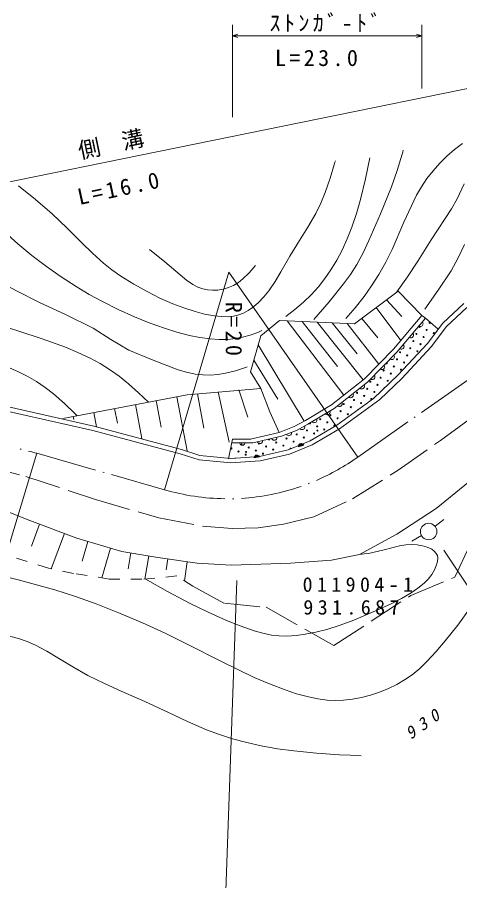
# Model space of a CAD drawing. Units: millimetres, scale not verified. Extents: x 62358 to 702358, y -11416 to 348584.
# Drawn here: x 336869 to 376741, y 231546 to 309383 of the extents above; entities that cross this region are included whole.
import ezdxf
from ezdxf.enums import TextEntityAlignment as Align

# ---------------------------------------------------------------- set-up
doc = ezdxf.new("R2010")
doc.units = ezdxf.units.MM
doc.header["$LTSCALE"] = 1000
for name, pattern in [('USER1', [7.000001, 5.508197, -0.688525, 0.114754, -0.688525]), ('USER2', [4, 3.2, -0.8]), ('USER3', [2, 1, -1])]:
    doc.linetypes.add(name, pattern=pattern)
doc.layers.add('S-SUV', color=7, linetype='Continuous', lineweight=13)
doc.styles.add('ＭＳ ゴシック', font='')
doc.styles.get('ＭＳ ゴシック').set_extended_font_data('MS Gothic')

msp = doc.modelspace()

# ---------------------------------------------------------------- linework, layer by layer
at = {"layer": 'S-SUV'}
for p, q in [((330471, 293386), (472710, 322373)), ((356253, 300372), (356253, 308709)), ((373335, 308709), (373335, 302968)), ((356253, 307709), (356753, 307852)), ((356753, 307566), (356253, 307709)), ((356253, 307709), (373335, 307709)), ((372835, 307853), (373335, 307709)), ((373335, 307709), (372835, 307567)), ((371602, 297218), (371657, 297410)), ((375585, 296857), (376279, 297452)), ((376279, 297452), (377003, 297995)), ((368257, 294821), (368650, 296700)), ((371100, 295558), (371550, 297036)), ((371550, 297036), (371602, 297218)), ((374934, 296219), (375585, 296857)), ((365065, 294876), (365465, 296202)), ((365465, 296202), (365501, 296327)), ((365501, 296327), (365537, 296453)), ((374335, 295548), (374934, 296219)), ((370596, 294109), (371100, 295558)), ((373783, 294840), (374335, 295548)), ((364612, 293585), (365065, 294876)), ((367806, 292958), (368257, 294821)), ((373289, 294108), (373783, 294840)), ((376503, 293023), (377129, 294378)), ((336991, 294192), (338519, 292952)), ((364218, 292629), (364612, 293585)), ((369609, 291676), (370596, 294109)), ((372846, 293344), (373289, 294108)), ((338519, 292952), (340009, 291666)), ((367442, 291691), (367806, 292958)), ((371719, 290903), (372846, 293344)), ((375999, 292113), (376503, 293023)), ((363772, 291707), (364218, 292629)), ((375442, 291234), (375999, 292113)), ((334242, 291343), (336911, 288962)), ((340009, 291666), (341361, 290384)), ((363067, 290469), (363772, 291707)), ((367023, 290450), (367442, 291691)), ((368564, 289261), (369609, 291676)), ((374173, 289327), (375442, 291234)), ((341361, 290384), (342681, 289048)), ((362312, 289264), (363067, 290469)), ((366611, 289409), (367023, 290450)), ((370651, 288446), (371719, 290903)), ((336911, 288962), (338185, 287917)), ((342681, 289048), (343637, 288107)), ((361433, 287855), (362312, 289264)), ((366149, 288402), (366611, 289409)), ((368041, 288161), (368564, 289261)), ((372960, 287397), (374173, 289327)), ((376598, 287698), (377176, 288895)), ((343637, 288107), (344629, 287215)), ((348780, 288447), (350159, 287345)), ((365666, 287495), (366149, 288402)), ((367465, 287090), (368041, 288161)), ((370073, 287301), (370651, 288446)), ((338185, 287917), (339504, 286911)), ((350159, 287345), (351545, 286158)), ((360617, 286433), (361433, 287855)), ((365136, 286625), (365666, 287495)), ((369446, 286193), (370073, 287301)), ((372043, 285992), (372960, 287397)), ((375969, 286532), (376598, 287698)), ((339504, 286911), (340820, 285984)), ((344629, 287215), (345399, 286605)), ((345399, 286605), (346204, 286045)), ((357770, 286359), (358320, 286981)), ((358320, 286981), (358333, 286996)), ((358333, 286996), (358346, 287012)), ((364590, 285836), (365136, 286625)), ((366893, 286196), (367465, 287090)), ((374809, 284779), (375969, 286532)), ((340820, 285984), (342178, 285100)), ((346204, 286045), (347368, 285330)), ((350140, 266797), (355936, 286396)), ((351545, 286158), (352110, 285697)), ((352110, 285697), (352700, 285293)), ((367550, 269737), (355936, 286396)), ((356790, 285480), (357190, 285792)), ((357190, 285792), (357770, 286359)), ((360102, 285570), (360617, 286433)), ((364001, 285091), (364590, 285836)), ((366276, 285342), (366893, 286196)), ((368804, 285177), (369446, 286193)), ((371079, 284627), (372043, 285992)), ((335052, 285635), (336914, 284649)), ((342178, 285100), (343344, 284398)), ((347368, 285330), (348582, 284656)), ((352700, 285293), (353128, 285067)), ((353128, 285067), (353579, 284898)), ((353579, 284898), (354006, 284804)), ((355429, 284875), (355904, 285018)), ((355904, 285018), (356352, 285215)), ((356352, 285215), (356790, 285480)), ((359533, 284734), (360102, 285570)), ((363346, 284369), (364001, 285091)), ((364969, 283722), (366276, 285342)), ((368119, 284205), (368804, 285177)), ((336914, 284649), (338805, 283715)), ((343344, 284398), (344536, 283750)), ((348582, 284656), (349729, 284075)), ((354006, 284804), (354459, 284768)), ((354459, 284768), (354940, 284791)), ((354940, 284791), (355429, 284875)), ((358607, 283675), (359095, 284187)), ((359095, 284187), (359533, 284734)), ((362653, 283695), (363346, 284369)), ((367261, 281747), (371189, 284685)), ((367322, 283193), (368119, 284205)), ((371189, 284685), (373335, 282501)), ((373598, 283059), (374809, 284779)), ((338805, 283715), (341271, 282566)), ((344536, 283750), (345969, 283045)), ((349729, 284075), (350895, 283552)), ((350895, 283552), (351871, 283176)), ((358160, 283286), (358607, 283675)), ((361885, 283033), (362653, 283695)), ((363606, 282130), (364969, 283722)), ((370147, 283906), (371523, 282399)), ((375204, 281823), (377097, 283576)), ((341271, 282566), (343708, 281363)), ((345969, 283045), (347430, 282392)), ((351871, 283176), (352889, 282848)), ((352889, 282848), (353744, 282627)), ((353744, 282627), (354629, 282460)), ((356348, 282441), (356824, 282552)), ((356824, 282552), (357263, 282723)), ((357263, 282723), (357691, 282955)), ((357691, 282955), (358160, 283286)), ((361079, 282417), (361885, 283033)), ((366484, 282227), (367322, 283193)), ((369225, 283216), (371445, 280248)), ((377376, 283221), (375540, 281521)), ((347430, 282392), (348769, 281844)), ((348769, 281844), (350123, 281354)), ((354629, 282460), (355252, 282395)), ((355252, 282395), (355866, 282390)), ((355866, 282390), (356348, 282441)), ((358811, 280655), (360502, 282060)), ((360502, 282060), (363948, 281889)), ((361178, 282029), (366304, 275323)), ((362530, 281966), (365714, 277908)), ((363882, 281904), (368049, 276704)), ((363948, 281889), (367261, 281747)), ((365233, 281841), (367511, 279046)), ((366585, 281779), (369448, 278100)), ((367916, 282237), (369367, 280483)), ((370784, 279459), (373335, 282501)), ((371081, 279190), (373642, 282244)), ((373642, 282244), (371081, 279190)), ((373642, 282244), (373335, 282501)), ((373376, 281926), (373407, 281874)), ((373407, 281874), (373425, 281820)), ((373425, 281820), (373436, 281748)), ((374790, 281264), (373642, 282244)), ((373834, 279974), (375204, 281823)), ((334963, 281757), (337009, 281079)), ((337009, 281079), (339115, 280388)), ((343708, 281363), (345299, 280346)), ((350123, 281354), (351248, 281001)), ((351248, 281001), (352391, 280706)), ((358551, 280977), (358727, 281052)), ((358727, 281052), (358910, 281135)), ((373110, 281521), (373054, 281543)), ((373167, 281512), (373110, 281521)), ((373240, 281514), (373167, 281512)), ((373299, 281537), (373240, 281514)), ((373350, 281571), (373299, 281537)), ((373400, 281630), (373350, 281571)), ((373424, 281687), (373400, 281630)), ((373436, 281748), (373424, 281687)), ((375540, 281521), (374181, 279686)), ((339115, 280388), (341204, 279638)), ((345299, 280346), (346926, 279379)), ((352391, 280706), (353318, 280521)), ((353318, 280521), (354256, 280395)), ((354256, 280395), (355057, 280342)), ((355057, 280342), (355858, 280350)), ((355858, 280350), (356523, 280411)), ((356523, 280411), (357178, 280531)), ((357178, 280531), (357867, 280723)), ((357867, 280723), (358551, 280977)), ((357891, 277428), (358811, 280655)), ((372257, 280503), (372201, 280526)), ((372313, 280495), (372257, 280503)), ((372387, 280497), (372313, 280495)), ((372445, 280519), (372387, 280497)), ((372496, 280553), (372445, 280519)), ((372546, 280613), (372496, 280553)), ((372522, 280909), (372553, 280856)), ((372570, 280669), (372546, 280613)), ((372553, 280856), (372571, 280802)), ((372583, 280730), (372570, 280669)), ((372571, 280802), (372583, 280730)), ((341204, 279638), (342336, 279172)), ((358581, 279848), (362731, 272977)), ((368169, 276798), (370784, 279459)), ((371208, 277146), (373834, 279974)), ((371403, 279485), (371347, 279508)), ((371460, 279477), (371403, 279485)), ((371533, 279479), (371460, 279477)), ((374181, 279686), (371529, 276830)), ((371591, 279502), (371533, 279479)), ((371642, 279535), (371591, 279502)), ((371692, 279595), (371642, 279535)), ((371668, 279891), (371699, 279838)), ((371717, 279651), (371692, 279595)), ((371699, 279838), (371717, 279784)), ((371717, 279784), (371729, 279712)), ((371729, 279712), (371717, 279651)), ((342336, 279172), (343446, 278649)), ((346926, 279379), (349129, 278461)), ((368436, 276500), (371081, 279190)), ((371081, 279190), (368436, 276500)), ((370815, 278920), (370842, 278866)), ((370845, 278677), (370816, 278623)), ((370842, 278866), (370856, 278810)), ((370862, 278738), (370845, 278677)), ((370856, 278810), (370862, 278738)), ((319893, 277900), (343764, 272528)), ((343446, 278649), (344329, 278172)), ((344329, 278172), (345179, 277644)), ((349129, 278461), (351367, 277594)), ((358186, 278463), (360355, 274943)), ((369934, 278023), (369961, 277969)), ((369961, 277969), (369974, 277913)), ((369974, 277913), (369980, 277841)), ((370519, 278537), (370465, 278564)), ((370575, 278524), (370519, 278537)), ((370648, 278520), (370575, 278524)), ((370708, 278538), (370648, 278520)), ((370762, 278568), (370708, 278538)), ((370816, 278623), (370762, 278568)), ((343668, 272139), (319806, 277510)), ((336019, 277829), (336921, 277445)), ((336921, 277445), (337772, 277017)), ((345179, 277644), (346041, 277026)), ((351367, 277594), (352124, 277380)), ((352124, 277380), (352903, 277224)), ((352903, 277224), (353581, 277146)), ((353581, 277146), (354260, 277129)), ((354260, 277129), (354942, 277182)), ((354942, 277182), (355630, 277297)), ((355630, 277297), (356546, 277526)), ((356546, 277526), (357446, 277813)), ((357446, 277813), (357511, 277836)), ((357511, 277836), (357586, 277862)), ((358821, 275907), (357891, 277428)), ((368974, 275012), (371208, 277146)), ((369052, 277127), (369079, 277072)), ((369637, 277640), (369583, 277667)), ((369693, 277627), (369637, 277640)), ((369767, 277623), (369693, 277627)), ((369827, 277642), (369767, 277623)), ((369880, 277671), (369827, 277642)), ((369935, 277726), (369880, 277671)), ((369963, 277781), (369935, 277726)), ((369980, 277841), (369963, 277781)), ((337772, 277017), (338593, 276537)), ((338593, 276537), (339379, 276006)), ((346041, 277026), (346879, 276351)), ((346879, 276351), (347803, 275537)), ((365200, 274450), (368169, 276798)), ((365428, 274120), (368436, 276500)), ((368436, 276500), (365428, 274120)), ((368756, 276743), (368702, 276770)), ((368812, 276730), (368756, 276743)), ((368885, 276727), (368812, 276730)), ((368945, 276745), (368885, 276727)), ((368999, 276774), (368945, 276745)), ((369053, 276830), (368999, 276774)), ((369082, 276884), (369053, 276830)), ((369079, 277072), (369093, 277017)), ((369099, 276944), (369082, 276884)), ((369093, 277017), (369099, 276944)), ((371529, 276830), (369537, 274927)), ((339379, 276006), (340129, 275427)), ((352190, 275361), (358821, 275907)), ((354980, 275626), (355967, 271067)), ((356841, 275803), (357654, 273345)), ((359635, 273821), (358821, 275907)), ((367789, 275915), (367739, 275948)), ((367843, 275895), (367789, 275915)), ((367915, 275882), (367843, 275895)), ((367977, 275893), (367915, 275882)), ((368034, 275916), (367977, 275893)), ((368095, 275964), (368034, 275916)), ((368130, 276014), (368095, 275964)), ((368155, 276072), (368130, 276014)), ((368131, 276258), (368151, 276201)), ((368151, 276201), (368158, 276144)), ((368158, 276144), (368155, 276072)), ((340129, 275427), (341122, 274562)), ((340966, 273209), (352190, 275361)), ((347803, 275537), (348708, 274693)), ((349384, 274823), (349840, 272445)), ((351254, 275182), (352190, 270303)), ((353120, 275450), (353689, 272333)), ((365680, 272611), (368974, 275012)), ((369537, 274927), (365899, 272275)), ((366786, 275122), (366736, 275155)), ((366840, 275102), (366786, 275122)), ((366913, 275089), (366840, 275102)), ((366974, 275100), (366913, 275089)), ((367031, 275122), (366974, 275100)), ((367092, 275170), (367031, 275122)), ((367127, 275221), (367092, 275170)), ((367152, 275278), (367127, 275221)), ((367128, 275465), (367148, 275408)), ((367148, 275408), (367155, 275351)), ((367155, 275351), (367152, 275278)), ((341122, 274562), (342085, 273642)), ((345642, 274105), (345891, 272808)), ((347513, 274464), (348097, 271417)), ((362853, 273043), (365200, 274450)), ((363059, 272700), (365428, 274120)), ((365428, 274120), (363059, 272700)), ((365784, 274328), (365733, 274362)), ((365837, 274309), (365784, 274328)), ((365910, 274296), (365837, 274309)), ((365971, 274306), (365910, 274296)), ((366028, 274329), (365971, 274306)), ((366089, 274377), (366028, 274329)), ((366124, 274427), (366089, 274377)), ((366149, 274485), (366124, 274427)), ((366125, 274672), (366145, 274614)), ((366145, 274614), (366152, 274558)), ((366152, 274558), (366149, 274485)), ((341901, 273388), (341951, 273128)), ((342085, 273642), (342178, 273550)), ((342178, 273550), (342271, 273459)), ((343772, 273747), (344020, 272449)), ((360469, 271953), (359635, 273821)), ((364667, 273597), (364621, 273637)), ((364718, 273571), (364667, 273597)), ((364788, 273549), (364718, 273571)), ((364850, 273551), (364788, 273549)), ((364910, 273566), (364850, 273551)), ((364976, 273606), (364910, 273566)), ((365018, 273651), (364976, 273606)), ((365049, 273705), (365018, 273651)), ((365062, 273777), (365049, 273705)), ((365050, 273894), (365062, 273834)), ((365062, 273834), (365062, 273777)), ((343764, 272528), (351667, 270416)), ((360469, 271953), (361827, 272490)), ((362853, 273043), (361827, 272490)), ((363059, 272700), (362033, 272147)), ((362766, 272542), (362776, 272482)), ((362776, 272482), (362772, 272425)), ((363273, 271207), (365680, 272611)), ((363482, 272887), (363437, 272927)), ((363533, 272860), (363482, 272887)), ((363603, 272838), (363533, 272860)), ((363666, 272841), (363603, 272838)), ((363725, 272856), (363666, 272841)), ((363792, 272896), (363725, 272856)), ((363833, 272941), (363792, 272896)), ((363865, 272995), (363833, 272941)), ((363865, 273184), (363878, 273124)), ((363877, 273067), (363865, 272995)), ((363878, 273124), (363877, 273067)), ((351555, 270032), (343668, 272139)), ((360469, 271953), (357895, 271353)), ((360675, 271610), (362033, 272147)), ((361160, 271740), (361121, 271787)), ((361206, 271706), (361160, 271740)), ((361271, 271673), (361206, 271706)), ((361334, 271665), (361271, 271673)), ((361395, 271670), (361334, 271665)), ((361467, 271699), (361395, 271670)), ((361515, 271737), (361467, 271699)), ((361555, 271785), (361515, 271737)), ((361579, 271854), (361555, 271785)), ((361589, 271910), (361579, 271854)), ((361586, 271971), (361589, 271910)), ((362370, 272263), (362326, 272305)), ((362419, 272235), (362370, 272263)), ((362488, 272209), (362419, 272235)), ((362551, 272209), (362488, 272209)), ((362611, 272221), (362551, 272209)), ((362679, 272258), (362611, 272221)), ((362722, 272302), (362679, 272258)), ((362757, 272354), (362722, 272302)), ((362772, 272425), (362757, 272354)), ((365899, 272275), (363452, 270848)), ((355906, 269585), (356253, 271353)), ((356186, 271010), (358101, 271010)), ((356253, 271353), (357895, 271353)), ((356912, 270953), (356893, 271010)), ((356942, 270904), (356912, 270953)), ((356991, 270849), (356942, 270904)), ((357343, 270904), (357296, 270849)), ((357373, 270953), (357343, 270904)), ((357393, 271010), (357373, 270953)), ((360675, 271610), (358101, 271010)), ((358532, 271052), (358501, 271104)), ((358573, 271011), (358532, 271052)), ((358632, 270969), (358573, 271011)), ((358693, 270952), (358632, 270969)), ((358754, 270948), (358693, 270952)), ((358830, 270966), (358754, 270948)), ((358883, 270996), (358830, 270966)), ((358930, 271038), (358883, 270996)), ((358963, 271102), (358930, 271038)), ((358981, 271157), (358963, 271102)), ((358988, 271217), (358981, 271157)), ((359819, 271352), (359788, 271404)), ((359860, 271311), (359819, 271352)), ((359919, 271269), (359860, 271311)), ((359980, 271252), (359919, 271269)), ((360041, 271248), (359980, 271252)), ((360117, 271266), (360041, 271248)), ((360170, 271296), (360117, 271266)), ((360217, 271338), (360170, 271296)), ((360250, 271402), (360217, 271338)), ((360268, 271457), (360250, 271402)), ((360275, 271517), (360268, 271457)), ((361290, 270380), (363273, 271207)), ((362218, 270762), (362610, 270887)), ((362579, 270910), (362232, 270800)), ((362249, 270843), (362292, 270888)), ((362252, 270838), (362540, 270930)), ((362292, 270888), (362342, 270924)), ((362474, 270942), (362297, 270886)), ((362342, 270924), (362416, 270947)), ((362416, 270947), (362478, 270947)), ((362478, 270947), (362540, 270935)), ((362540, 270935), (362603, 270898)), ((362603, 270898), (362646, 270860)), ((351667, 270416), (353335, 269882)), ((357046, 270819), (356991, 270849)), ((357104, 270802), (357046, 270819)), ((357182, 270802), (357104, 270802)), ((357241, 270819), (357182, 270802)), ((357296, 270849), (357241, 270819)), ((358703, 269783), (361290, 270380)), ((363452, 270848), (361412, 269998)), ((362681, 270811), (362205, 270660)), ((362205, 270660), (362206, 270720)), ((362206, 270720), (362219, 270776)), ((362207, 270693), (362660, 270837)), ((362639, 270863), (362210, 270727)), ((362219, 270776), (362249, 270843)), ((362646, 270860), (362681, 270811)), ((338620, 270077), (330507, 243230)), ((353254, 269488), (351555, 270032)), ((356109, 269216), (353254, 269488)), ((353335, 269882), (356116, 269617)), ((358761, 269386), (356109, 269216)), ((356116, 269617), (358703, 269783)), ((358701, 269751), (358209, 269662)), ((358209, 269662), (358218, 269722)), ((358216, 269695), (358683, 269780)), ((358218, 269722), (358238, 269775)), ((358665, 269808), (358222, 269728)), ((358235, 269762), (358640, 269836)), ((358238, 269775), (358276, 269838)), ((358612, 269862), (358254, 269797)), ((358276, 269838), (358325, 269877)), ((358278, 269833), (358576, 269887)), ((358325, 269877), (358379, 269906)), ((358512, 269908), (358329, 269874)), ((358379, 269906), (358455, 269920)), ((358455, 269920), (358517, 269912)), ((358517, 269912), (358576, 269893)), ((358576, 269893), (358634, 269847)), ((358634, 269847), (358672, 269805)), ((358672, 269805), (358701, 269751)), ((361412, 269998), (358761, 269386)), ((326433, 268642), (337772, 264106)), ((374627, 265095), (378910, 268605)), ((371067, 262789), (374627, 265095)), ((337772, 264106), (342222, 262437)), ((374527, 263494), (375305, 264121)), ((338885, 263689), (338137, 261694)), ((341110, 262854), (339912, 259661)), ((342222, 262437), (346294, 261239)), ((367709, 260968), (371067, 262789)), ((373288, 262657), (372415, 262170)), ((343240, 262138), (342718, 260365)), ((345276, 261539), (344484, 258847)), ((371299, 261728), (369926, 261365)), ((371872, 261826), (371299, 261728)), ((372440, 261863), (371872, 261826)), ((372918, 261834), (372440, 261863)), ((373395, 261745), (372918, 261834)), ((373817, 261611), (373395, 261745)), ((374218, 261421), (373817, 261611)), ((346294, 261239), (349546, 260683)), ((347107, 261100), (346863, 259677)), ((348733, 260822), (348377, 258743)), ((365200, 260442), (367709, 260968)), ((368124, 261009), (367709, 260968)), ((368529, 261058), (368124, 261009)), ((369926, 261365), (368529, 261058)), ((374451, 261253), (374218, 261421)), ((374629, 261052), (374451, 261253)), ((374725, 260852), (374629, 261052)), ((374761, 260639), (374725, 260852)), ((375299, 261348), (392164, 236051)), ((349546, 260683), (353068, 260168)), ((350426, 260554), (350283, 259573)), ((352187, 260297), (351937, 258586)), ((353068, 260168), (356138, 259997)), ((356138, 259997), (361478, 260159)), ((361478, 260159), (365200, 260442)), ((374459, 259560), (374653, 260009)), ((374653, 260009), (374739, 260329)), ((374739, 260329), (374761, 260639)), ((333870, 259452), (337072, 258646)), ((374218, 259155), (374459, 259560)), ((337072, 258646), (340250, 257783)), ((348380, 258763), (350398, 257629)), ((356644, 258609), (355626, 229690)), ((373528, 258371), (373890, 258735)), ((373890, 258735), (374218, 259155)), ((340250, 257783), (342122, 257171)), ((372371, 257503), (372974, 257917)), ((372974, 257917), (373528, 258371)), ((342122, 257171), (343985, 256499)), ((350398, 257629), (352452, 256544)), ((370576, 256515), (371485, 256981)), ((371485, 256981), (372371, 257503)), ((343985, 256499), (346070, 255679)), ((352452, 256544), (354067, 255757)), ((368889, 255750), (370576, 256515)), ((346070, 255679), (348141, 254801)), ((354067, 255757), (355722, 255018)), ((367186, 255045), (368889, 255750)), ((376565, 254598), (377636, 256044)), ((348141, 254801), (350202, 253851)), ((355722, 255018), (356952, 254516)), ((364751, 254197), (365975, 254591)), ((365975, 254591), (367186, 255045)), ((375436, 253178), (376565, 254598)), ((350202, 253851), (352236, 252847)), ((356952, 254516), (358213, 254066)), ((358213, 254066), (358984, 253849)), ((358984, 253849), (359774, 253690)), ((361987, 253648), (362815, 253758)), ((362815, 253758), (363787, 253947)), ((363787, 253947), (364751, 254197)), ((335836, 253694), (336981, 253378)), ((336981, 253378), (337758, 253108)), ((337758, 253108), (338514, 252780)), ((359774, 253690), (360464, 253614)), ((360464, 253614), (361159, 253599)), ((361159, 253599), (361987, 253648)), ((374627, 252217), (375436, 253178)), ((338514, 252780), (339527, 252246)), ((339527, 252246), (340525, 251651)), ((352236, 252847), (355210, 251334)), ((373782, 251308), (374627, 252217)), ((340525, 251651), (341865, 250822)), ((341865, 250822), (343241, 250042)), ((355210, 251334), (358215, 249873)), ((372441, 250115), (373132, 250689)), ((373132, 250689), (373782, 251308)), ((343241, 250042), (344719, 249312)), ((358215, 249873), (359592, 249284)), ((371776, 249653), (372441, 250115)), ((344719, 249312), (346231, 248633)), ((359592, 249284), (360996, 248749)), ((370314, 248862), (371078, 249242)), ((371078, 249242), (371776, 249653)), ((346231, 248633), (348378, 247700)), ((360996, 248749), (362046, 248400)), ((362046, 248400), (363110, 248109)), ((368708, 248263), (369522, 248535)), ((369522, 248535), (370314, 248862)), ((348378, 247700), (350509, 246707)), ((363110, 248109), (363943, 247938)), ((363943, 247938), (364787, 247826)), ((364787, 247826), (365526, 247791)), ((365526, 247791), (366276, 247815)), ((366276, 247815), (367084, 247903)), ((367084, 247903), (367886, 248051)), ((367886, 248051), (368708, 248263)), ((350509, 246707), (352207, 245903)), ((352207, 245903), (353936, 245151)), ((353936, 245151), (355085, 244719)), ((355085, 244719), (356265, 244340)), ((356265, 244340), (357541, 243996)), ((357541, 243996), (358841, 243707)), ((358841, 243707), (360318, 243448)), ((360318, 243448), (361802, 243248)), ((361802, 243248), (363840, 243050)), ((363840, 243050), (365896, 242910)), ((365896, 242910), (366876, 242856)), ((366876, 242856), (367866, 242805))]:
    msp.add_line(p, q, dxfattribs=at)
at = {"layer": 'S-SUV', "linetype": 'USER1'}
for p, q in [((367550, 269737), (379286, 277966)), ((338620, 270077), (350140, 266797))]:
    msp.add_line(p, q, dxfattribs=at)
at = {"layer": 'S-SUV', "linetype": 'USER2'}
for p, q in [((375003, 271234), (380146, 274979)), ((371202, 268551), (375003, 271234)), ((333972, 268948), (337644, 267982)), ((367066, 265980), (371202, 268551)), ((337644, 267982), (343911, 265921)), ((343911, 265921), (349635, 264247)), ((363600, 264359), (367066, 265980)), ((376286, 258905), (379604, 266026)), ((349635, 264247), (353548, 263520)), ((360870, 263688), (363600, 264359)), ((353548, 263520), (356231, 263297)), ((356231, 263297), (358578, 263353)), ((358578, 263353), (360870, 263688)), ((372321, 257246), (376286, 258905)), ((352686, 258105), (355531, 256558)), ((365403, 252755), (372321, 257246)), ((355531, 256558), (359293, 256194)), ((359293, 256194), (365403, 252755))]:
    msp.add_line(p, q, dxfattribs=at)
at = {"layer": 'S-SUV', "linetype": 'USER3'}
for p, q in [((339669, 259710), (336740, 260652)), ((341936, 259251), (339669, 259710)), ((345146, 258742), (341936, 259251)), ((348101, 258716), (345146, 258742)), ((351259, 259022), (348101, 258716)), ((352686, 258105), (351259, 259022))]:
    msp.add_line(p, q, dxfattribs=at)
at = {"layer": 'S-SUV'}
for centre, radius in [((373118, 281476), 49.8), ((373761, 281198), 49.8), ((372562, 280192), 49.8), ((372840, 280834), 49.8), ((373482, 280556), 49.8), ((374403, 280920), 49.8), ((372283, 279549), 49.8), ((373204, 279913), 49.8), ((371363, 279185), 49.8), ((372005, 278907), 49.8), ((372926, 279271), 49.8), ((370164, 278179), 49.8), ((370806, 277901), 49.8), ((371084, 278543), 49.8), ((371727, 278265), 49.8), ((369886, 277537), 49.8), ((370528, 277258), 49.8), ((371448, 277622), 49.8), ((368687, 276531), 49.8), ((369607, 276894), 49.8), ((370250, 276616), 49.8), ((367488, 275524), 49.8), ((368408, 275888), 49.8), ((369051, 275610), 49.8), ((369329, 276252), 49.8), ((367209, 274882), 49.8), ((368130, 275246), 49.8), ((368772, 274968), 49.8), ((366289, 274518), 49.8), ((366931, 274240), 49.8), ((367852, 274604), 49.8), ((365090, 273512), 49.8), ((365732, 273233), 49.8), ((366010, 273876), 49.8), ((366653, 273597), 49.8), ((363891, 272505), 49.8), ((364169, 273148), 49.8), ((364812, 272869), 49.8), ((365454, 272591), 49.8), ((362050, 271778), 49.8), ((362970, 272141), 49.8), ((363613, 271863), 49.8), ((363917, 272126), 49.8), ((364533, 272227), 49.8), ((357083, 270878), 49.8), ((358646, 270964), 49.8), ((360208, 271050), 49.8), ((361129, 271414), 49.8), ((361771, 271135), 49.8), ((362692, 271499), 49.8), ((356162, 270514), 49.8), ((356804, 270236), 49.8), ((357491, 270200), 49.8), ((357725, 270600), 49.8), ((358367, 270322), 49.8), ((359288, 270686), 49.8), ((359930, 270407), 49.8), ((360851, 270771), 49.8), ((357447, 269958), 49.8), ((359010, 270043), 49.8), ((373943, 263023), 746)]:
    msp.add_circle(centre, radius, dxfattribs=at)
for centre, radius, start, end in [((374039, 281840), 49.8, 56.90839, 42.1633), ((371641, 279828), 49.8, 206.42136, 73.59955), ((369971, 275974), 49.8, 97.50137, 173.69095), ((367573, 273961), 49.8, 64.47116, 187.71069), ((363249, 272784), 49.8, 179.77417, 62.11044), ((359566, 271328), 49.8, 165.13464, 41.11118), ((362414, 270857), 49.8, 13.48355, 211.75558), ((363334, 271221), 49.8, 51.85602, 188.65707), ((326438, 227052), 44717, 76.03784, 76.18488), ((326438, 227052), 44717, 74.19067, 75.15564), ((361493, 270493), 49.8, 351.10693, 234.13219), ((356526, 269594), 49.8, 48.6257, 139.48398), ((355826, 286143), 20164, 293.4021, 305.55096), ((355826, 286143), 20164, 273.51215, 289.16325), ((355826, 286143), 20164, 291.11964, 291.44571), ((355826, 286143), 20164, 253.62221, 269.27332), ((355826, 286143), 20164, 271.22971, 271.55576)]:
    msp.add_arc(centre, radius, start, end, dxfattribs=at)

# ---------------------------------------------------------------- texts
at = {"layer": 'S-SUV', "style": 'ＭＳ ゴシック'}
msp.add_text('側\u3000溝', height=1466, rotation=11.9, dxfattribs=at).set_placement((342623, 296184), align=Align.BOTTOM_LEFT)
at = {"layer": 'S-SUV', "attachment_point": 7, "style": 'ＭＳ ゴシック'}
for s, insert, char_height in [('\\T1.3;ｽﾄﾝｶﾞ-ﾄﾞ', (359595, 308077), 1466), ('\\T1.3;L=23.0', (360090, 304966), 1466), ('\\T1.44;011904-1', (362581, 257569), 1320), ('\\T1.44;931.687', (362650, 255519), 1320)]:
    msp.add_mtext(s, dxfattribs=dict(at, insert=insert, char_height=char_height))
for s, insert, char_height, rotation in [('\\T1.3;L=16.0', (342479, 292432), 1466, 12.2), ('\\T1.3;R=20', (355637, 283739), 1466, 270), ('\\T1.73;\\Q15;930', (372337, 244219), 1100, 35.5)]:
    msp.add_mtext(s, dxfattribs=dict(at, insert=insert, char_height=char_height, rotation=rotation))

doc.saveas('drawing.dxf')
